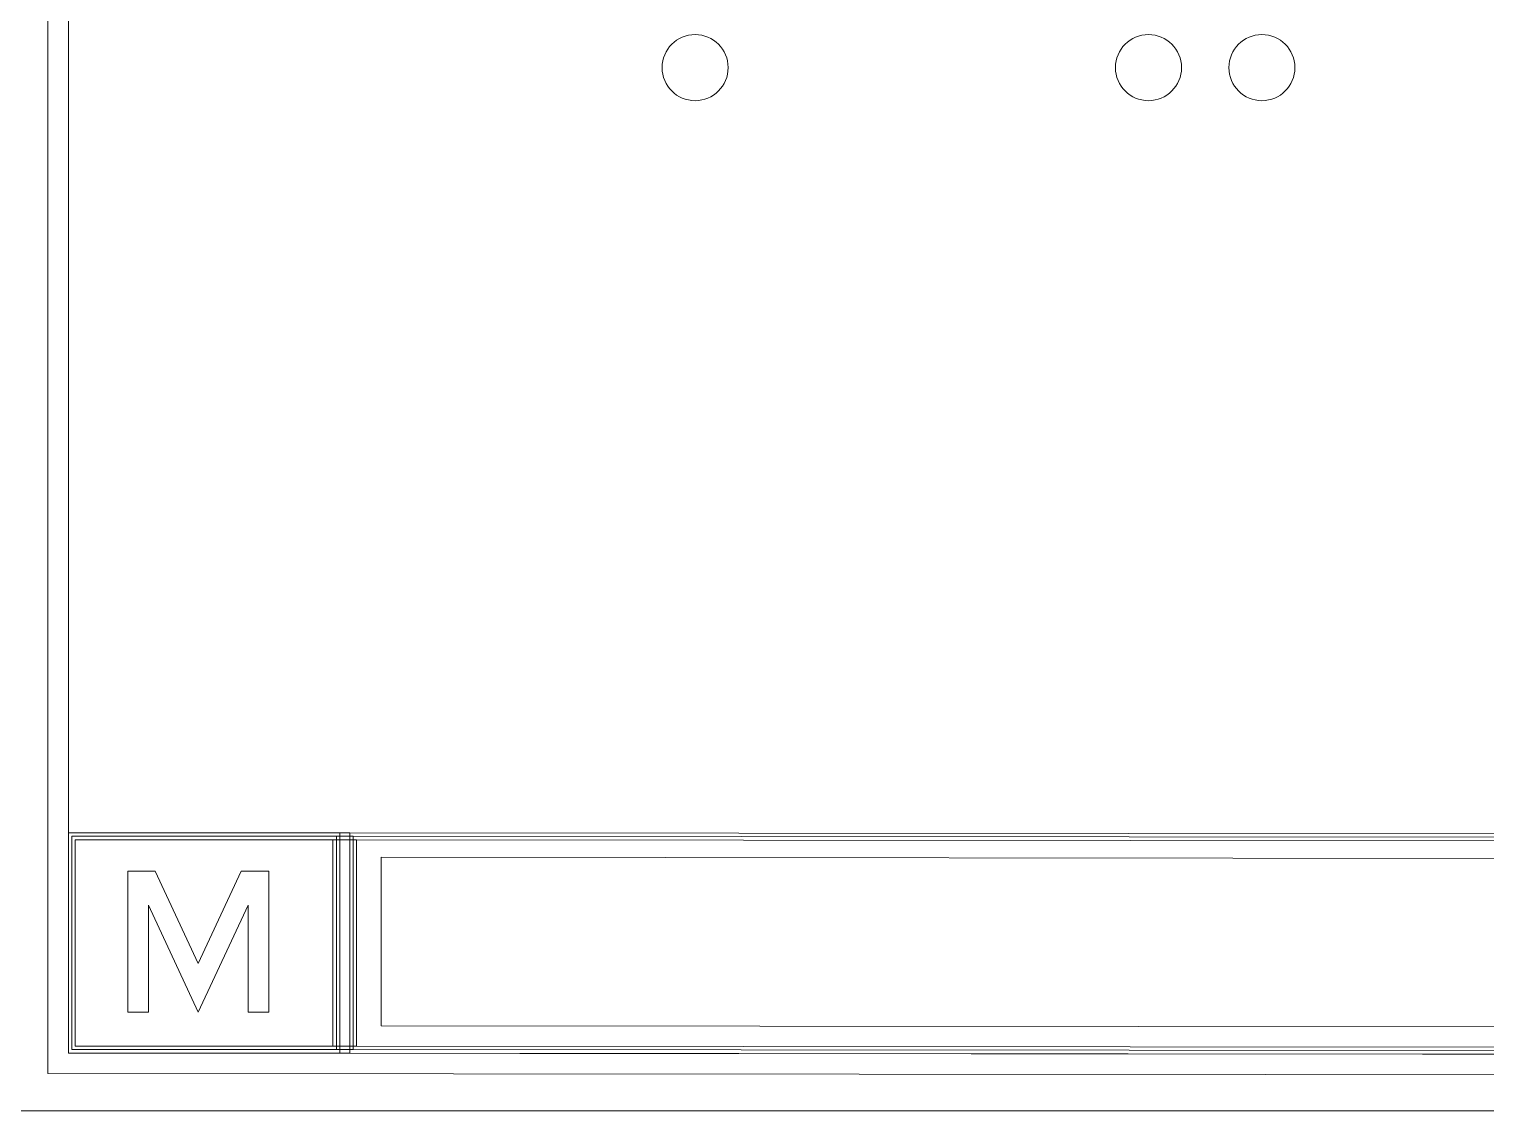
# Model space of a CAD drawing. Header units: millimetres. Extents: x 1373 to 40779, y 1939 to 6439.
# Drawn here: x 9452 to 10774, y 1939 to 2921 of the extents above; entities that cross this region are included whole.
import ezdxf

# ---------------------------------------------------------------- set-up
doc = ezdxf.new("R2010")
doc.units = ezdxf.units.MM
doc.layers.add('A-ANNO-DIMS', color=211, linetype='Continuous', lineweight=18)
doc.layers.add('S-GRID-IDEN', color=1, linetype='Continuous', lineweight=18)

# ---------------------------------------------------------------- blocks, each defined once
blk = doc.blocks.new('Grid - 3_0mm mit Kreis-1799268-1_BODRUM KAT')
at = {"layer": 'S-GRID-IDEN'}
blk.add_circle((0, 0), 0.3, dxfattribs=at)

msp = doc.modelspace()

# ---------------------------------------------------------------- linework, layer by layer
at = {"layer": 'A-ANNO-DIMS', "lineweight": 18, "ltscale": 2}
for p, q in [((9487.2, 1991.1), (9487.2, 2191.1)), ((9487.2, 2191.1), (9733.8, 2191.1)), ((9487.2, 1991.1), (9487.2, 2191.1)), ((9490.3, 2188), (9730.7, 2188)), ((9490.3, 1994.2), (9490.3, 2188)), ((9493.5, 2184.9), (9727.5, 2184.9)), ((9493.5, 1997.4), (9493.5, 2184.9)), ((9749, 2184.9), (9510.5, 2184.9)), ((9745.9, 2188), (9513.7, 2188)), ((9742.8, 2191.1), (9516.8, 2191.1)), ((9727.5, 1997.4), (9727.5, 2184.9)), ((9730.7, 1994.2), (9730.7, 2188)), ((9733.8, 1991.1), (9733.8, 2191.1)), ((9742.8, 2191.1), (12513.8, 2188.7)), ((9742.8, 1991.1), (9742.8, 2191.1)), ((9745.9, 2188), (12510.7, 2185.5)), ((9745.9, 1994.2), (9745.9, 2188)), ((9749, 2184.9), (12507.6, 2182.4)), ((9749, 1997.4), (9749, 2184.9)), ((9541.1, 2028.3), (9541.1, 2156.4)), ((9541.1, 2028.3), (9541.1, 2156.4)), ((9541.1, 2156.4), (9566.1, 2156.4)), ((9566.1, 2156.4), (9605.2, 2072.5)), ((9605.2, 2072.5), (9644.2, 2156.4)), ((9644.2, 2156.4), (9669.2, 2156.4)), ((9669.2, 2028.3), (9669.2, 2156.4)), ((12484.3, 2166.4), (9771.2, 2168.9)), ((9771.2, 2015.8), (9771.2, 2168.9)), ((9559.9, 2028.3), (9559.9, 2125.4)), ((9559.9, 2125.4), (9605.2, 2028.1)), ((9605.2, 2028.1), (9650.5, 2125.4)), ((9650.5, 2028.3), (9650.5, 2125.4)), ((9541.1, 2028.3), (9559.9, 2028.3)), ((9650.5, 2028.3), (9669.2, 2028.3)), ((12484.3, 2013.3), (9771.2, 2015.8)), ((9487.2, 1991.1), (9733.8, 1991.1)), ((9490.3, 1994.2), (9730.7, 1994.2)), ((9493.5, 1997.4), (9727.5, 1997.4)), ((9749, 1997.4), (9510.5, 1997.4)), ((9745.9, 1994.2), (9513.7, 1994.2)), ((9742.8, 1991.1), (9516.8, 1991.1)), ((9742.8, 1991.1), (12513.8, 1988.7)), ((9745.9, 1994.2), (12510.7, 1991.8)), ((9749, 1997.4), (12507.6, 1994.9))]:
    msp.add_line(p, q, dxfattribs=at)
for points in [[(9434.7, 1938.6), (12818.4, 1938.6), (12818.4, 6438.6), (9434.7, 6438.6)], [(9468.5, 1972.4), (12784.7, 1969.9), (12784.7, 6402.4), (9468.5, 6404.9)], [(9487.2, 1991.1), (12765.9, 1988.7), (12765.9, 6383.7), (9487.2, 6386.1)]]:
    msp.add_lwpolyline(points, close=True, dxfattribs=at)

# ---------------------------------------------------------------- block references
at = {"layer": 'S-GRID-IDEN', "xscale": 99.99999999999993, "yscale": 99.99999999999993, "zscale": 99.99999999999993, "rotation": 180}
msp.add_blockref('Grid - 3_0mm mit Kreis-1799268-1_BODRUM KAT', (10056.4, 2886.1), dxfattribs=at)
at = {"layer": 'S-GRID-IDEN', "xscale": 99.99999999999993, "yscale": 99.99999999999993, "zscale": 99.99999999999993}
for p in [(10468.1, 2886.1), (10571.1, 2886.1)]:
    msp.add_blockref('Grid - 3_0mm mit Kreis-1799268-1_BODRUM KAT', p, dxfattribs=at)

doc.saveas('drawing.dxf')
